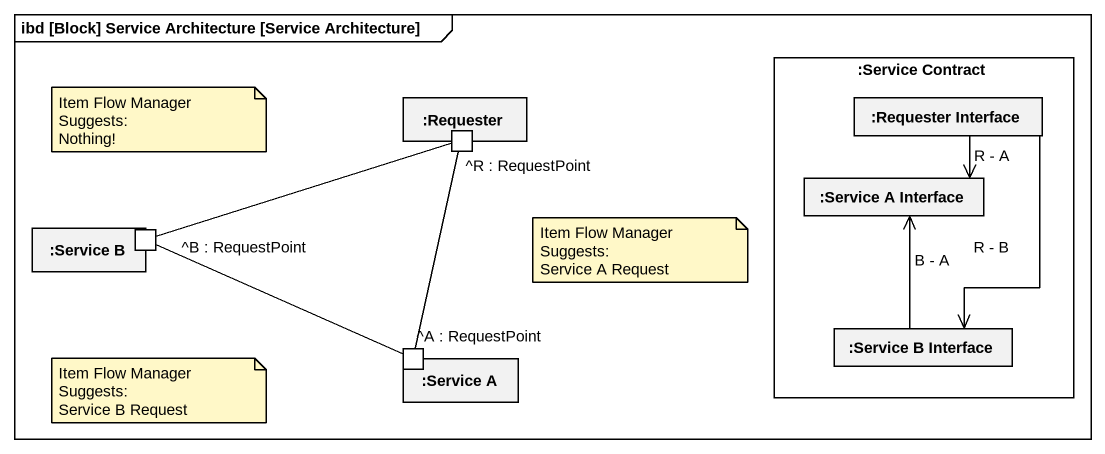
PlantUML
@startuml
mainframe ibd [Block] Service Architecture [Service Architecture]
rectangle ":Requester" as Requester {
  port "^R : RequestPoint" as R_RequestPoint
}
rectangle ":Service Contract" as Service_Contract {
  rectangle ":Requester Interface" as Requester_Interface
  rectangle ":Service A Interface" as Service_A_Interface
  rectangle ":Service B Interface" as Service_B_Interface
}
rectangle ":Service B" as Service_B {
  port "^B : RequestPoint" as B_RequestPoint
}
rectangle ":Service A" as Service_A {
  port "^A : RequestPoint" as A_RequestPoint
}
Requester_Interface --> Service_A_Interface : R - A
Requester_Interface --> Service_B_Interface : R - B
R_RequestPoint -left- B_RequestPoint
B_RequestPoint -right- A_RequestPoint
A_RequestPoint -up- R_RequestPoint
Service_B_Interface -up-> Service_A_Interface : B - A
note as N1
  Item Flow Manager Suggests:
  Nothing!
end note
note as N2
  Item Flow Manager Suggests:
  Service A Request
end note
note as N3
  Item Flow Manager Suggests:
  Service B Request
end note
@enduml
